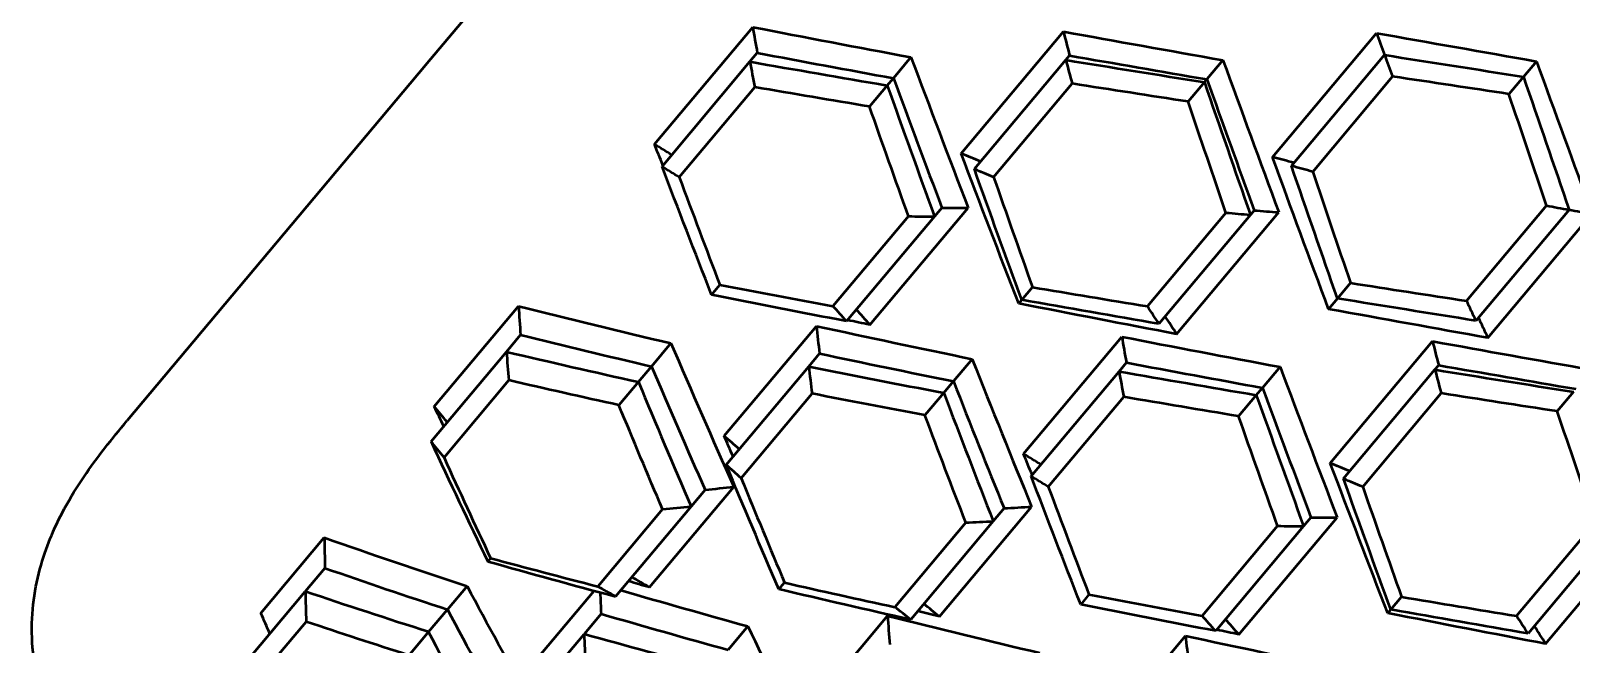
# Model space of a CAD drawing. Header units: millimetres. Extents: x 36 to 3196, y 27 to 5967.
# Drawn here: x 320.88 to 359.24, y 4165.25 to 4180.53 of the extents above; entities that cross this region are included whole.
import ezdxf

# ---------------------------------------------------------------- set-up
doc = ezdxf.new("R2010")
doc.units = ezdxf.units.MM
doc.layers.add('외형선(ISO)', color=7, linetype='Continuous', lineweight=50)

msp = doc.modelspace()

# ---------------------------------------------------------------- linework, layer by layer
at = {"layer": '외형선(ISO)'}
for p, q in [((330.709, 4179.674), (338.8441, 4189.3691)), ((336.4101, 4177.706), (338.858, 4180.6232)), ((344.0484, 4177.4746), (346.5954, 4180.5099)), ((351.8031, 4177.3819), (354.396, 4180.4721)), ((336.5981, 4177.1521), (338.7875, 4179.7613)), ((338.7875, 4179.7613), (338.9711, 4179.9802)), ((342.7968, 4179.8722), (342.3592, 4179.3508)), ((344.377, 4177.0883), (346.655, 4179.8032)), ((346.655, 4179.8032), (346.7481, 4179.9141)), ((350.5677, 4179.7989), (350.1674, 4179.3219)), ((352.2734, 4177.1646), (354.5926, 4179.9285)), ((358.375, 4179.769), (358.0519, 4179.3839)), ((330.709, 4179.674), (323.2813, 4170.822)), ((342.2066, 4179.1689), (342.3592, 4179.3508)), ((350.1062, 4179.249), (350.1674, 4179.3219)), ((352.8035, 4177.0184), (354.795, 4179.3918)), ((358.0519, 4179.3839), (357.6914, 4178.9543)), ((337.026, 4176.8842), (338.906, 4179.1248)), ((342.2066, 4179.1689), (341.7652, 4178.6428)), ((344.857, 4176.8825), (346.8132, 4179.2138)), ((350.1062, 4179.249), (349.7011, 4178.7661)), ((342.7363, 4175.9108), (340.8562, 4173.6702)), ((343.3837, 4175.9046), (341.1943, 4173.2953)), ((341.7725, 4173.2065), (344.2203, 4176.1237)), ((343.5674, 4176.1235), (343.3837, 4175.9046)), ((350.6434, 4175.9998), (348.6872, 4173.6686)), ((351.2513, 4175.9464), (348.9733, 4173.2316)), ((349.4108, 4172.9751), (351.9577, 4176.0104)), ((351.3444, 4176.0574), (351.2513, 4175.9464)), ((358.6253, 4176.1779), (356.6337, 4173.8045)), ((359.1889, 4176.0717), (356.8697, 4173.3078)), ((357.1654, 4172.8824), (359.7584, 4175.9725)), ((337.8333, 4173.957), (338.0384, 4174.2014)), ((345.5559, 4173.8261), (345.8235, 4174.145)), ((353.7437, 4174.2496), (353.4193, 4173.863)), ((330.9248, 4171.1688), (333.0246, 4173.6713)), ((345.4825, 4173.7387), (345.5559, 4173.8261)), ((353.4193, 4173.863), (353.198, 4173.5992)), ((332.7246, 4172.5358), (333.0761, 4172.9548)), ((338.1441, 4170.438), (340.4419, 4173.1764)), ((345.6027, 4169.9925), (348.0505, 4172.9098)), ((330.8465, 4170.2976), (332.7246, 4172.5358)), ((336.8189, 4172.7481), (336.3348, 4172.1712)), ((340.2506, 4172.1706), (340.521, 4172.4929)), ((353.241, 4169.7612), (355.7879, 4172.7965)), ((336.0107, 4171.7849), (336.3348, 4172.1712)), ((338.1954, 4169.7213), (340.2506, 4172.1706)), ((344.3209, 4172.3542), (343.8552, 4171.7993)), ((345.7906, 4169.4386), (347.98, 4172.0478)), ((347.98, 4172.0478), (348.1637, 4172.2667)), ((351.9893, 4172.1588), (351.5517, 4171.6373)), ((353.5695, 4169.3749), (355.8476, 4172.0897)), ((355.8476, 4172.0897), (355.9407, 4172.2007)), ((331.1685, 4169.9035), (332.7812, 4171.8255)), ((336.0107, 4171.7849), (335.5249, 4171.206)), ((343.6143, 4171.5122), (343.8552, 4171.7993)), ((338.5703, 4169.3903), (340.3351, 4171.4935)), ((343.6143, 4171.5122), (343.1458, 4170.9539)), ((346.2185, 4169.1707), (348.0986, 4171.4113)), ((351.3991, 4171.4554), (350.9577, 4170.9294)), ((351.3991, 4171.4554), (351.5517, 4171.6373)), ((354.0496, 4169.1691), (356.0057, 4171.5003)), ((359.2988, 4171.5355), (358.8936, 4171.0526)), ((336.2871, 4166.6693), (338.3869, 4169.1718)), ((337.6724, 4169.098), (337.3208, 4168.6791)), ((336.6115, 4168.6116), (334.9987, 4166.6896)), ((337.3208, 4168.6791), (335.4427, 4166.4409)), ((343.5064, 4165.9385), (345.8042, 4168.6769)), ((345.1173, 4168.6362), (344.8468, 4168.3139)), ((344.1653, 4168.2796), (342.4005, 4166.1763)), ((344.8468, 4168.3139), (342.7917, 4165.8646)), ((351.9288, 4168.1974), (350.0487, 4165.9568)), ((350.965, 4165.493), (353.4128, 4168.4102)), ((352.7599, 4168.41), (352.5763, 4168.1911)), ((359.8359, 4168.2864), (357.8798, 4165.9551)), ((360.4438, 4168.233), (358.1658, 4165.5181)), ((358.6033, 4165.2617), (361.1502, 4168.297)), ((326.6089, 4166.0253), (328.1869, 4167.9059)), ((352.5763, 4168.1911), (350.3869, 4165.5819)), ((328.2042, 4167.1486), (327.7139, 4166.5643)), ((332.328, 4167.396), (332.2591, 4167.3139)), ((331.7445, 4166.7006), (331.254, 4166.116)), ((339.509, 4166.6197), (339.6475, 4166.7847)), ((326.3025, 4164.8824), (327.7139, 4166.5643)), ((333.1919, 4164.5363), (334.9095, 4166.5833)), ((347.2309, 4166.488), (347.0258, 4166.2435)), ((354.7484, 4166.1126), (355.016, 4166.4315)), ((330.7851, 4165.5573), (331.254, 4166.116)), ((335.0809, 4166.0097), (334.6556, 4165.5028)), ((340.1173, 4163.4554), (342.2172, 4165.9578)), ((354.6751, 4166.0252), (354.7484, 4166.1126)), ((326.5237, 4164.3681), (327.7357, 4165.8124)), ((330.7851, 4165.5573), (330.2952, 4164.9735)), ((338.7366, 4165.6992), (338.2442, 4165.1123)), ((332.9935, 4163.522), (334.6556, 4165.5028)), ((347.3366, 4162.7246), (349.6344, 4165.463))]:
    msp.add_line(p, q, dxfattribs=at)
for centre, major_axis, ratio, start_param, end_param in [((392.0573, 4204.6773), (37.216, 51.2175), 0.7629603, 2.5002745, 2.5123507), ((401.7078, 4206.8439), (45.3694, 44.1575), 0.7615012, 2.7236502, 2.7357264), ((410.6773, 4208.199), (-51.9325, -36.2117), 0.7441838, 6.0813032, 6.0933794), ((394.2737, 4206.1187), (38.1601, 54.8774), 0.7567967, 2.4942242, 2.5055947), ((404.2052, 4208.6203), (46.7929, 47.73), 0.7574211, 2.7155675, 2.726938), ((413.416, 4210.263), (-53.8839, -39.5506), 0.7422723, 6.072984, 6.0843545), ((319.5834, 4118.3057), (5.9835, 63.0283), 0.6217477, 5.9842516, 5.9963277), ((326.3006, 4116.9766), (12.6053, 62.0442), 0.67925, 6.1464394, 6.1585154), ((317.6085, 4114.7523), (7.65, 66.4028), 0.625772, 5.9877373, 5.9991076), ((324.4372, 4113.5561), (14.7613, 65.1917), 0.6811039, 6.1525435, 6.1639138), ((333.9072, 4116.7075), (20.4983, 59.9015), 0.7226068, 0.0472495, 0.0593255), ((332.2063, 4113.4807), (23.1431, 62.7077), 0.7222518, 0.0554552, 0.0668255), ((359.706, 4235.1256), (-47.4182, -47.1102), 0.7567956, 0.6360008, 0.6473711), ((358.6712, 4232.6925), (-43.9776, -45.545), 0.7629598, 0.6292432, 0.6413192), ((369.6375, 4237.6272), (-38.8802, -54.3709), 0.7574205, 0.4146575, 0.4260278), ((368.3217, 4234.8592), (-35.6089, -52.3487), 0.761501, 0.4058672, 0.4179432), ((378.8484, 4239.27), (-29.5936, -59.9339), 0.7422719, 0.198834, 0.2102043), ((377.2912, 4236.2143), (-26.644, -57.4323), 0.7441837, 0.1898069, 0.2018829), ((380.3391, 4190.712), (19.565, 60.212), 0.7185121, 2.0793718, 2.091448), ((283.0401, 4143.7587), (64.0656, 19.0645), 0.6257719, 0.2840777, 0.295448), ((286.1966, 4146.3206), (61.0318, 16.8374), 0.6217477, 0.2868576, 0.2989337), ((289.8687, 4142.5624), (61.638, 25.8575), 0.6811039, 0.1192715, 0.1306418), ((297.6387, 4142.4876), (57.7356, 33.6798), 0.7222519, 6.2163627, 6.2277332), ((292.9138, 4144.9915), (58.9127, 23.1876), 0.67925, 0.1246699, 0.1367459), ((300.5211, 4144.7228), (55.4313, 30.5883), 0.7226068, 6.2238605, 6.2359367), ((391.0237, 4194.1111), (28.2837, 56.6419), 0.7485303, 2.2820123, 2.2940885), ((401.2499, 4196.9638), (37.216, 51.2176), 0.7629601, 2.5002741, 2.5123503), ((381.8983, 4191.3703), (19.8836, 63.8151), 0.7086074, 2.0804459, 2.0918164), ((410.9004, 4199.1305), (45.3694, 44.1575), 0.7615012, 2.7236502, 2.7357264), ((392.9252, 4195.1773), (28.8585, 60.2902), 0.7404116, 2.2793127, 2.2906832), ((403.4662, 4198.4053), (38.1601, 54.8774), 0.7567967, 2.4942242, 2.5055947), ((413.3977, 4200.9069), (46.7929, 47.73), 0.7574211, 2.7155675, 2.726938), ((318.1672, 4116.618), (3.4095, -63.2195), 0.4693673, 2.573805, 2.5858811), ((316.1307, 4112.9912), (2.5596, -66.793), 0.4774387, 2.572158, 2.5835283), ((322.9923, 4113.034), (-0.6839, -63.308), 0.5512974, 2.7001317, 2.7122078), ((328.7759, 4110.5923), (5.9835, 63.0283), 0.6217477, 5.9842516, 5.9963277), ((335.4931, 4109.2632), (12.6053, 62.0442), 0.67925, 6.1464394, 6.1585154), ((320.9594, 4109.4114), (-1.9082, -66.8148), 0.5574082, 2.7009497, 2.71232), ((326.801, 4107.0389), (7.65, 66.4028), 0.625772, 5.9877373, 5.9991076), ((333.6297, 4105.8426), (14.7613, 65.1917), 0.6811039, 6.1525435, 6.1639138), ((346.9527, 4218.7265), (-55.8998, -29.7234), 0.7185123, 1.0501445, 1.0622207), ((347.3303, 4220.3764), (-59.3929, -30.6629), 0.7086076, 1.0497761, 1.0611466), ((357.6375, 4222.1263), (-50.8706, -37.6902), 0.7485298, 0.8475048, 0.8595809), ((358.3574, 4224.184), (-54.364, -38.8898), 0.7404103, 0.8509114, 0.8622817), ((368.8985, 4227.4121), (-47.4182, -47.1102), 0.7567956, 0.6360008, 0.6473711), ((367.8637, 4224.979), (-43.9776, -45.545), 0.7629598, 0.6292432, 0.6413192), ((367.3013, 4175.1741), (-5.3296, -63.0862), 0.6145249, 4.8795704, 4.8916466), ((281.5631, 4141.9981), (-66.2218, -9.0775), 0.4774373, 3.6996583, 3.7110287), ((284.7808, 4144.6329), (-62.8506, -7.6204), 0.4693684, 3.6973029, 3.7093791), ((368.1231, 4174.9537), (-5.3481, -66.6267), 0.6017001, 4.8867534, 4.8981239), ((378.5155, 4179.2044), (-11.8023, -62.2011), 0.6735322, 5.0428038, 5.0515026), ((320.583, 4119.497), (8.6234, -62.7213), 0.2780905, 2.3554867, 2.3675628), ((389.5316, 4182.9986), (19.565, 60.212), 0.7185121, 2.0793718, 2.091448), ((286.391, 4138.4178), (65.4684, 13.4814), 0.5574081, 0.4292727, 0.440643), ((289.6055, 4141.0488), (62.2275, 11.6669), 0.5512974, 0.4293849, 0.4414609), ((292.2334, 4136.0458), (64.0647, 19.064), 0.6257713, 0.2840795, 0.29545), ((299.0613, 4134.849), (61.638, 25.8575), 0.6811039, 0.1192715, 0.1306418), ((295.3898, 4138.6075), (61.031, 16.8371), 0.6217475, 0.2868581, 0.2989343), ((302.1063, 4137.2781), (58.9127, 23.1876), 0.67925, 0.1246699, 0.1367459), ((379.7124, 4179.4309), (-11.9457, -65.765), 0.6620478, 5.0439232, 5.0552937), ((400.2163, 4186.3977), (28.2837, 56.6419), 0.7485303, 2.2820123, 2.2940885)]:
    msp.add_ellipse(centre, major_axis=major_axis, ratio=ratio, start_param=start_param, end_param=end_param, dxfattribs=at)
for points in [[(338.858, 4180.6232), (340.1676, 4180.369), (341.4808, 4180.1189), (342.7968, 4179.8722)], [(346.5954, 4180.5099), (347.918, 4180.2712), (349.2423, 4180.0344), (350.5677, 4179.7989)], [(354.396, 4180.4721), (355.7227, 4180.2381), (357.0493, 4180.0041), (358.375, 4179.769)], [(338.7875, 4179.7613), (339.9246, 4179.5607), (341.0644, 4179.3634), (342.2066, 4179.1689)], [(338.9711, 4179.9802), (340.098, 4179.7674), (341.2275, 4179.5577), (342.3592, 4179.3508)], [(342.7968, 4179.8722), (343.2682, 4178.6191), (343.7425, 4177.3693), (344.2203, 4176.1237)], [(346.655, 4179.8032), (347.8042, 4179.6169), (348.9547, 4179.4324), (350.1062, 4179.249)], [(346.7481, 4179.9141), (347.8867, 4179.7153), (349.0266, 4179.518), (350.1674, 4179.3219)], [(350.5677, 4179.7989), (351.0298, 4178.5346), (351.4929, 4177.2715), (351.9577, 4176.0104)], [(354.5926, 4179.9285), (355.7459, 4179.7471), (356.8991, 4179.5658), (358.0519, 4179.3839)], [(354.5932, 4179.9292), (354.6142, 4179.9256), (354.6352, 4179.922), (354.6562, 4179.9185)], [(358.375, 4179.769), (358.8367, 4178.5042), (359.2976, 4177.2384), (359.7584, 4175.9725)], [(342.3592, 4179.3508), (342.7596, 4178.2722), (343.1621, 4177.1962), (343.5674, 4176.1235)], [(350.1674, 4179.3219), (350.5587, 4178.2324), (350.9509, 4177.1441), (351.3444, 4176.0574)], [(357.6914, 4178.9543), (356.7261, 4179.1003), (355.7605, 4179.246), (354.795, 4179.3918)], [(358.0519, 4179.3839), (358.4312, 4178.2802), (358.81, 4177.176), (359.1889, 4176.0717)], [(341.7652, 4178.6428), (340.8103, 4178.8013), (339.8572, 4178.9618), (338.906, 4179.1248)], [(342.2066, 4179.1689), (342.5965, 4178.0778), (342.9887, 4176.9896), (343.3837, 4175.9046)], [(349.7011, 4178.7661), (348.7376, 4178.9143), (347.7749, 4179.0634), (346.8132, 4179.2138)], [(350.1062, 4179.249), (350.4868, 4178.1468), (350.8684, 4177.0458), (351.2513, 4175.9464)], [(358.6253, 4176.1779), (358.314, 4177.1034), (358.0028, 4178.029), (357.6914, 4178.9543)], [(342.7363, 4175.9108), (342.4107, 4176.8192), (342.0871, 4177.73), (341.7652, 4178.6428)], [(350.6434, 4175.9998), (350.3283, 4176.9208), (350.0143, 4177.843), (349.7011, 4178.7661)], [(336.6224, 4177.1811), (336.5516, 4177.3559), (336.4808, 4177.5309), (336.4101, 4177.706)], [(345.4825, 4173.7387), (345.0009, 4174.9796), (344.5231, 4176.2252), (344.0484, 4177.4746)], [(337.8333, 4173.957), (337.4175, 4175.0173), (337.006, 4176.0825), (336.5981, 4177.1521)], [(345.5559, 4173.8261), (345.1603, 4174.9103), (344.7675, 4175.9979), (344.377, 4177.0883)], [(353.198, 4173.5992), (352.7311, 4174.8579), (352.2664, 4176.1191), (351.8031, 4177.3819)], [(353.4193, 4173.863), (353.0361, 4174.962), (352.6543, 4176.0627), (352.2734, 4177.1646)], [(352.8035, 4177.0184), (353.1162, 4176.0946), (353.4295, 4175.1716), (353.7437, 4174.2496)], [(337.026, 4176.8842), (337.3608, 4175.9868), (337.6982, 4175.0924), (338.0384, 4174.2014)], [(344.857, 4176.8825), (345.1775, 4175.968), (345.4995, 4175.0553), (345.8235, 4174.145)], [(359.168, 4176.1326), (359.1752, 4176.1125), (359.1823, 4176.0925), (359.1895, 4176.0724)], [(341.1943, 4173.2953), (340.0701, 4173.5113), (338.9496, 4173.7317), (337.8333, 4173.957)], [(338.0384, 4174.2014), (338.975, 4174.0211), (339.9143, 4173.8442), (340.8562, 4173.6702)], [(345.8235, 4174.145), (346.7763, 4173.984), (347.731, 4173.8253), (348.6872, 4173.6686)], [(353.7437, 4174.2496), (354.7062, 4174.1003), (355.6697, 4173.952), (356.6337, 4173.8045)], [(333.0246, 4173.6713), (334.2828, 4173.3557), (335.5478, 4173.0482), (336.8189, 4172.7481)], [(349.4108, 4172.9751), (348.0979, 4173.2256), (346.7883, 4173.4798), (345.4825, 4173.7387)], [(348.9733, 4173.2316), (347.8316, 4173.4268), (346.6924, 4173.6248), (345.5559, 4173.8261)], [(357.1654, 4172.8824), (355.8413, 4173.1194), (354.5186, 4173.358), (353.198, 4173.5992)], [(356.8697, 4173.3078), (355.7184, 4173.4915), (354.5682, 4173.6764), (353.4193, 4173.863)], [(341.7725, 4173.2065), (341.5878, 4173.2457), (341.4032, 4173.285), (341.2187, 4173.3244)], [(333.0761, 4172.9548), (334.1573, 4172.6876), (335.2437, 4172.4266), (336.3348, 4172.1712)], [(340.4419, 4173.1764), (341.7299, 4172.8964), (343.0231, 4172.6226), (344.3209, 4172.3542)], [(348.0505, 4172.9098), (349.3602, 4172.6555), (350.6733, 4172.4055), (351.9893, 4172.1588)], [(332.7246, 4172.5358), (333.8148, 4172.2793), (334.9103, 4172.0292), (336.0107, 4171.7849)], [(336.8189, 4172.7481), (337.3352, 4171.5484), (337.8577, 4170.356), (338.3869, 4169.1718)], [(340.521, 4172.4929), (341.6286, 4172.2571), (342.7401, 4172.0261), (343.8552, 4171.7993)], [(355.7879, 4172.7965), (357.1105, 4172.5577), (358.4349, 4172.321), (359.7602, 4172.0855)], [(336.3348, 4172.1712), (336.7758, 4171.141), (337.2215, 4170.1165), (337.6724, 4169.098)], [(340.2506, 4172.1706), (341.3679, 4171.9465), (342.4893, 4171.7271), (343.6143, 4171.5122)], [(344.3209, 4172.3542), (344.8105, 4171.1228), (345.3047, 4169.8967), (345.8042, 4168.6769)], [(347.98, 4172.0478), (349.1171, 4171.8473), (350.2569, 4171.65), (351.3991, 4171.4554)], [(348.1637, 4172.2667), (349.2905, 4172.0539), (350.42, 4171.8443), (351.5517, 4171.6373)], [(351.9893, 4172.1588), (352.4608, 4170.9056), (352.935, 4169.6559), (353.4128, 4168.4102)], [(355.8476, 4172.0897), (356.9967, 4171.9035), (358.1473, 4171.7189), (359.2988, 4171.5355)], [(355.9407, 4172.2007), (357.0792, 4172.0018), (358.2191, 4171.8046), (359.3599, 4171.6084)], [(335.5249, 4171.206), (334.6067, 4171.4082), (333.6921, 4171.6146), (332.7812, 4171.8255)], [(336.0107, 4171.7849), (336.4424, 4170.7436), (336.8789, 4169.7082), (337.3208, 4168.6791)], [(343.8552, 4171.7993), (344.2722, 4170.7405), (344.6928, 4169.686), (345.1173, 4168.6362)], [(343.1458, 4170.9539), (342.2062, 4171.1305), (341.2692, 4171.3103), (340.3351, 4171.4935)], [(343.6143, 4171.5122), (344.0214, 4170.4416), (344.4321, 4169.3753), (344.8468, 4168.3139)], [(350.9577, 4170.9294), (350.0028, 4171.0879), (349.0497, 4171.2484), (348.0986, 4171.4113)], [(351.3991, 4171.4554), (351.789, 4170.3644), (352.1813, 4169.2761), (352.5763, 4168.1911)], [(351.5517, 4171.6373), (351.9521, 4170.5587), (352.3547, 4169.4828), (352.7599, 4168.41)], [(358.8936, 4171.0526), (357.9301, 4171.2009), (356.9674, 4171.35), (356.0057, 4171.5003)], [(331.1649, 4170.677), (331.0847, 4170.8408), (331.0047, 4171.0047), (330.9248, 4171.1688)], [(336.6115, 4168.6116), (336.2456, 4169.472), (335.8835, 4170.3369), (335.5249, 4171.206)], [(344.1653, 4168.2796), (343.8227, 4169.1676), (343.4829, 4170.0592), (343.1458, 4170.9539)], [(351.9288, 4168.1974), (351.6032, 4169.1058), (351.2796, 4170.0165), (350.9577, 4170.9294)], [(359.8359, 4168.2864), (359.5209, 4169.2073), (359.2069, 4170.1295), (358.8936, 4171.0526)], [(330.8465, 4170.2976), (331.3111, 4169.2956), (331.7819, 4168.3009), (332.2591, 4167.3139)], [(338.3686, 4169.9277), (338.2936, 4170.0977), (338.2188, 4170.2678), (338.1441, 4170.438)], [(331.1685, 4169.9035), (331.5507, 4169.0625), (331.9371, 4168.2266), (332.328, 4167.396)], [(345.815, 4169.4677), (345.7441, 4169.6425), (345.6733, 4169.8175), (345.6027, 4169.9925)], [(354.6751, 4166.0252), (354.1934, 4167.2662), (353.7156, 4168.5118), (353.241, 4169.7612)], [(339.509, 4166.6197), (339.0659, 4167.6474), (338.6282, 4168.6814), (338.1954, 4169.7213)], [(338.5703, 4169.3903), (338.9258, 4168.5176), (339.2848, 4167.649), (339.6475, 4166.7847)], [(347.0258, 4166.2435), (346.6101, 4167.3038), (346.1985, 4168.369), (345.7906, 4169.4386)], [(354.7484, 4166.1126), (354.3528, 4167.1969), (353.96, 4168.2845), (353.5695, 4169.3749)], [(346.2185, 4169.1707), (346.5534, 4168.2733), (346.8907, 4167.379), (347.2309, 4166.488)], [(354.0496, 4169.1691), (354.37, 4168.2545), (354.6921, 4167.3419), (355.016, 4166.4315)], [(328.1869, 4167.9059), (329.3633, 4167.4929), (330.5494, 4167.0914), (331.7445, 4166.7006)], [(328.2042, 4167.1486), (329.2137, 4166.796), (330.2304, 4166.4519), (331.254, 4166.116)], [(332.2591, 4167.3139), (333.314, 4167.0153), (334.3753, 4166.7245), (335.4427, 4166.4409)], [(332.328, 4167.396), (333.2138, 4167.1553), (334.1041, 4166.9199), (334.9987, 4166.6896)], [(331.7445, 4166.7006), (332.2522, 4165.75), (332.7666, 4164.8073), (333.2879, 4163.8729)], [(336.2871, 4166.6693), (336.1116, 4166.7194), (335.9363, 4166.7698), (335.7611, 4166.8203)], [(339.6475, 4166.7847), (340.5616, 4166.5777), (341.4793, 4166.3749), (342.4005, 4166.1763)], [(330.7851, 4165.5573), (329.7542, 4165.8844), (328.7303, 4166.22), (327.7139, 4166.5643)], [(335.5739, 4166.5971), (336.6222, 4166.2908), (337.6766, 4165.9916), (338.7366, 4165.6992)], [(342.7917, 4165.8646), (341.6924, 4166.1103), (340.598, 4166.3618), (339.509, 4166.6197)], [(347.2309, 4166.488), (348.1675, 4166.3077), (349.1068, 4166.1307), (350.0487, 4165.9568)], [(355.016, 4166.4315), (355.9688, 4166.2706), (356.9235, 4166.1119), (357.8798, 4165.9551)], [(331.254, 4166.116), (331.7625, 4165.1663), (332.2779, 4164.2248), (332.8004, 4163.2919)], [(335.0809, 4166.0097), (336.1292, 4165.7033), (337.1838, 4165.4043), (338.2442, 4165.1123)], [(342.2172, 4165.9578), (343.4753, 4165.6422), (344.7403, 4165.3348), (346.0115, 4165.0347)], [(343.5064, 4165.9385), (343.3257, 4165.9825), (343.1452, 4166.0267), (342.9648, 4166.071)], [(350.3869, 4165.5819), (349.2627, 4165.7979), (348.1422, 4166.0182), (347.0258, 4166.2435)], [(358.6033, 4165.2617), (357.2905, 4165.5121), (355.9808, 4165.7663), (354.6751, 4166.0252)], [(358.1658, 4165.5181), (357.0242, 4165.7133), (355.8849, 4165.9113), (354.7484, 4166.1126)], [(330.2952, 4164.9735), (329.4369, 4165.2471), (328.5837, 4165.5266), (327.7357, 4165.8124)], [(332.3102, 4162.7076), (331.7945, 4163.6488), (331.2863, 4164.5988), (330.7851, 4165.5573)], [(338.7366, 4165.6992), (339.2087, 4164.706), (339.6864, 4163.7196), (340.1701, 4162.7404)], [(350.965, 4165.493), (350.7803, 4165.5322), (350.5957, 4165.5715), (350.4112, 4165.6109)], [(337.8435, 4164.6348), (336.7747, 4164.9168), (335.7119, 4165.2059), (334.6556, 4165.5028)], [(349.6344, 4165.463), (350.9224, 4165.183), (352.2156, 4164.9092), (353.5134, 4164.6408)]]:
    msp.add_open_spline(points, degree=3, dxfattribs=at)
msp.add_open_spline([(321.7816, 4162.628), (321.4037, 4163.2113), (321.135, 4163.8853), (320.8778, 4165.212), (320.8793, 4165.8767), (321.0592, 4167.0724), (321.2375, 4167.6072), (321.6707, 4168.5944), (321.9337, 4169.0249), (322.5411, 4169.9196), (322.8962, 4170.3631), (323.2814, 4170.8222)], degree=3, knots=[0, 0, 0, 0, 0.2480035, 0.2480035, 0.4904647, 0.4904647, 0.7403279, 0.7403279, 1.0399979, 1.0399979, 1.4304515, 1.4304515, 1.4304515, 1.4304515], dxfattribs=at)

doc.saveas('drawing.dxf')
